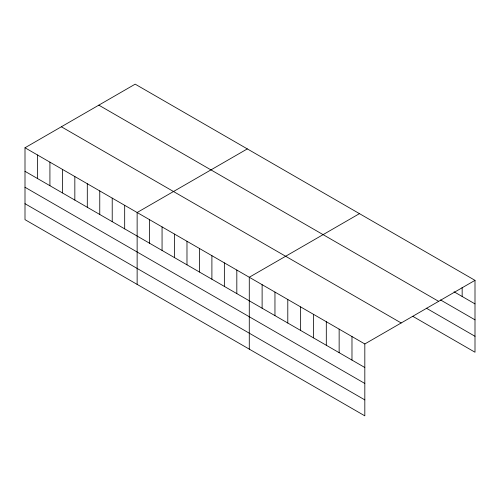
<?xml version="1.0" encoding="UTF-8"?>
<svg xmlns="http://www.w3.org/2000/svg" width="500" height="500" viewBox="0 0 500 500"><rect width="100%" height="100%" fill="white"/><g stroke="black" fill="none" stroke-linecap="round" stroke-linejoin="round"><path stroke-width="0.75" d="M364.819 383.456L364.819 343.963L25 147.769L25 219.65L364.819 415.844L364.819 383.456L25 187.262M412.837 316.344L475 352.231L475 280.35L135.181 84.156L25 147.769M247.319 148.9L137.137 212.512L137.137 284.394M359.462 213.644L249.281 277.256L249.281 349.137M364.819 343.963L475 280.35M454.056 291.8L475 303.894M440.544 299.95L475 319.844M98.819 105.15L438.638 301.344M426.35 308.194L475 336.281M61.363 126.775L401.181 322.969M25 171.312L364.819 367.506M25 203.7L364.819 399.894M462.163 287.369L462.163 296.481M351.981 336.55L351.981 360.094M339.144 329.137L339.144 352.681M326.306 321.725L326.306 345.269M313.469 314.319L313.469 337.856M300.631 306.906L300.631 330.444M287.794 299.494L287.794 323.031M274.956 292.081L274.956 315.625M262.119 284.669L262.119 308.212M236.819 270.062L236.819 293.606M224.363 262.869L224.363 286.413M211.9 255.675L211.9 279.219M199.438 248.481L199.438 272.025M186.981 241.287L186.981 264.831M174.519 234.094L174.519 257.638M162.062 226.9L162.062 250.444M149.6 219.706L149.6 243.25M124.681 205.319L124.681 228.863M112.219 198.125L112.219 221.669M99.763 190.931L99.763 214.475M87.3 183.738L87.3 207.281M74.837 176.544L74.837 200.087M62.381 169.35L62.381 192.894M49.919 162.156L49.919 185.7M37.462 154.963L37.462 178.506"/></g></svg>
